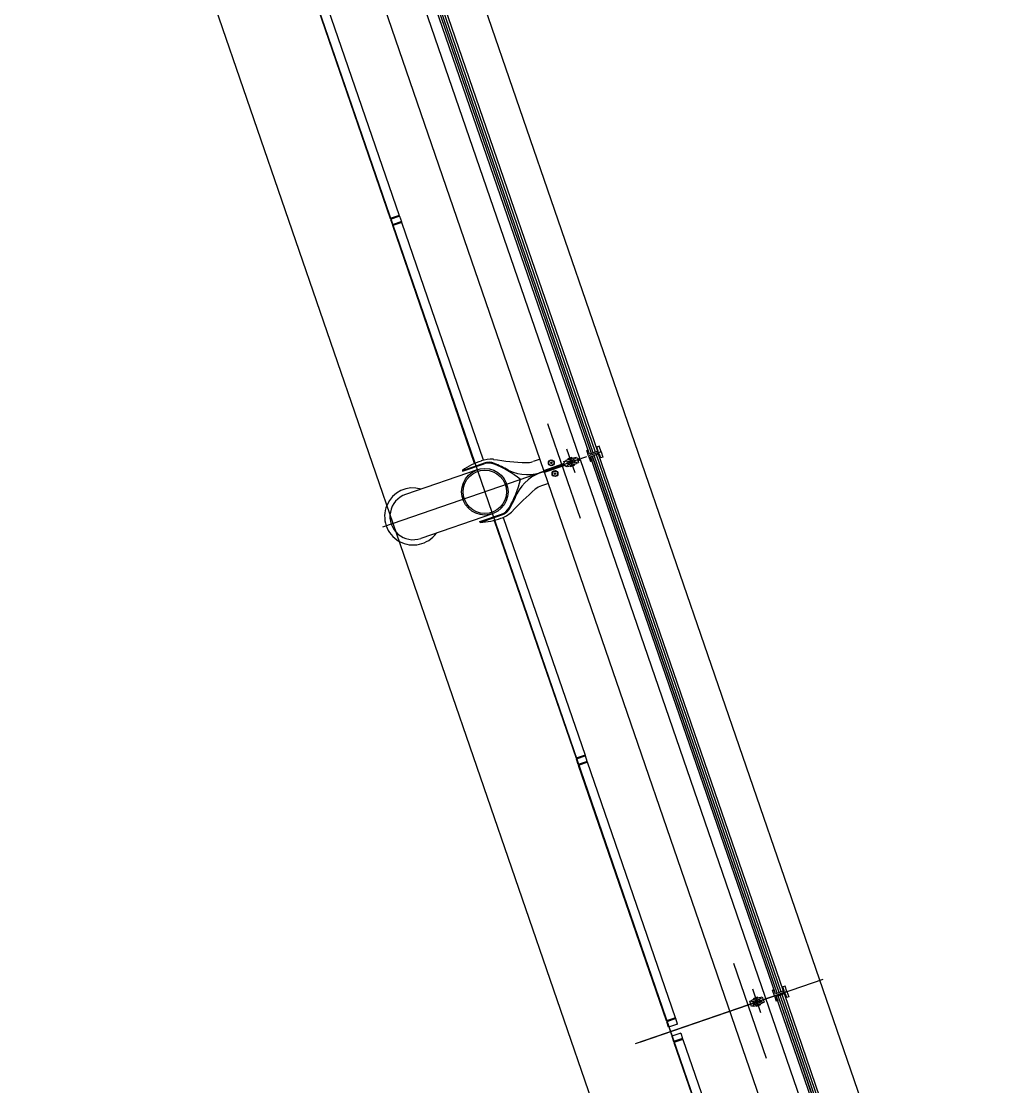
# Model space of a CAD drawing. Extents: x 809487 to 809680, y 818779 to 819225.
# Drawn here: x 809557.28 to 809562.45, y 819125.16 to 819130.76 of the extents above; entities that cross this region are included whole.
import ezdxf

# ---------------------------------------------------------------- set-up
doc = ezdxf.new("R2010")
doc.units = 0
for name, color, linetype in [('F-RC', 7, 'Continuous'), ('MAJ214__', 7, 'Continuous'), ('MAJ270__', 7, 'Continuous'), ('MAJ292__', 7, 'Continuous')]:
    doc.layers.add(name, color=color, linetype=linetype)

msp = doc.modelspace()

# ---------------------------------------------------------------- linework, layer by layer
at = {"layer": 'F-RC'}
for p, q in [((809558.7551, 819131.0622), (809559.2174, 819129.7196)), ((809558.8024, 819131.0785), (809559.2647, 819129.7359)), ((809559.2647, 819129.7359), (809559.2174, 819129.7196)), ((809559.2663, 819129.7311), (809559.219, 819129.7149)), ((809559.219, 819129.7149), (809559.2288, 819129.6865)), ((809559.2193, 819129.7202), (809559.2209, 819129.7155)), ((809559.2628, 819129.7352), (809559.2644, 819129.7305)), ((809559.2663, 819129.7311), (809559.2761, 819129.7028)), ((809559.2761, 819129.7028), (809559.2288, 819129.6865)), ((809559.2581, 819129.6913), (809559.2304, 819129.6818)), ((809559.6608, 819128.4318), (809559.2304, 819129.6818)), ((809559.2307, 819129.6871), (809559.2323, 819129.6824)), ((809559.2777, 819129.698), (809559.2581, 819129.6913)), ((809559.2742, 819129.7021), (809559.2758, 819129.6974)), ((809559.708, 819128.4485), (809559.2777, 819129.698)), ((809559.8112, 819128.1488), (809560.2414, 819126.8993)), ((809559.7637, 819128.1329), (809560.1941, 819126.883)), ((809560.2218, 819126.8925), (809560.1941, 819126.883)), ((809560.243, 819126.8946), (809560.1958, 819126.8783)), ((809560.2055, 819126.8499), (809560.1958, 819126.8783)), ((809560.1976, 819126.8789), (809560.196, 819126.8837)), ((809560.2528, 819126.8662), (809560.2055, 819126.8499)), ((809560.2544, 819126.8615), (809560.2071, 819126.8452)), ((809560.2414, 819126.8993), (809560.2218, 819126.8925)), ((809560.2411, 819126.8939), (809560.2395, 819126.8987)), ((809560.2528, 819126.8662), (809560.243, 819126.8946)), ((809560.2525, 819126.8608), (809560.2509, 819126.8656)), ((809560.7167, 819125.5188), (809560.2544, 819126.8615)), ((809560.6695, 819125.5026), (809560.2071, 819126.8452)), ((809560.209, 819126.8459), (809560.2074, 819126.8506)), ((809560.7167, 819125.5188), (809560.6695, 819125.5026)), ((809560.7165, 819125.5135), (809560.7148, 819125.5182)), ((809560.7184, 819125.5141), (809560.6711, 819125.4978)), ((809560.6808, 819125.4695), (809560.6711, 819125.4978)), ((809560.673, 819125.4985), (809560.6713, 819125.5032)), ((809560.7281, 819125.4858), (809560.6808, 819125.4695)), ((809560.7281, 819125.4858), (809560.7184, 819125.5141)), ((809560.7444, 819125.4385), (809560.6971, 819125.4222)), ((809560.6971, 819125.4222), (809560.7069, 819125.3938)), ((809560.7542, 819125.4101), (809560.7069, 819125.3938)), ((809560.7558, 819125.4054), (809560.7085, 819125.3891)), ((809560.7444, 819125.4385), (809560.7542, 819125.4101)), ((809560.7523, 819125.4095), (809560.7539, 819125.4047)), ((809560.7558, 819125.4054), (809561.2102, 819124.0857)), ((809560.7085, 819125.3891), (809561.1631, 819124.069)), ((809560.7088, 819125.3945), (809560.7104, 819125.3898))]:
    msp.add_line(p, q, dxfattribs=at)
at = {"layer": 'MAJ214__'}
for p, q in [((809560.2141, 819128.4605), (809558.2624, 819134.1289)), ((809560.2748, 819128.484), (809559.303, 819131.3064)), ((809560.2755, 819128.4843), (809559.3037, 819131.3066)), ((809560.285, 819128.4875), (809559.3132, 819131.3099)), ((809560.2963, 819128.4914), (809559.3245, 819131.3138)), ((809560.025, 819128.3954), (809560.1338, 819128.4328)), ((809560.1305, 819128.4423), (809560.1409, 819128.4458)), ((809560.1338, 819128.4328), (809560.1305, 819128.4423)), ((809560.1852, 819128.4624), (809560.1412, 819128.4473)), ((809560.1426, 819128.4398), (809560.1502, 819128.4424)), ((809560.1559, 819128.4259), (809560.1483, 819128.4233)), ((809560.1503, 819128.4425), (809560.1811, 819128.4531)), ((809560.151, 819128.4549), (809560.1728, 819128.4624)), ((809560.1516, 819128.4561), (809560.151, 819128.4549)), ((809560.151, 819128.4549), (809560.152, 819128.452)), ((809560.1715, 819128.463), (809560.1516, 819128.4561)), ((809560.152, 819128.452), (809560.1737, 819128.4595)), ((809560.1544, 819128.4529), (809560.154, 819128.4522)), ((809560.1542, 819128.4517), (809560.154, 819128.4522)), ((809560.156, 819128.4259), (809560.1868, 819128.4365)), ((809560.185, 819128.4269), (809560.1632, 819128.4194)), ((809560.1714, 819128.4587), (809560.172, 819128.4584)), ((809560.1715, 819128.463), (809560.1728, 819128.4624)), ((809560.1722, 819128.4579), (809560.172, 819128.4584)), ((809560.1728, 819128.4624), (809560.1737, 819128.4595)), ((809560.1887, 819128.4557), (809560.1811, 819128.4531)), ((809560.1831, 819128.4263), (809560.1828, 819128.4272)), ((809560.185, 819128.4269), (809560.1859, 819128.4241)), ((809560.1863, 819128.4615), (809560.1967, 819128.465)), ((809560.196, 819128.4331), (809560.2064, 819128.4367)), ((809560.1967, 819128.465), (809560.1999, 819128.4556)), ((809560.1999, 819128.4556), (809560.2141, 819128.4605)), ((809560.2032, 819128.4461), (809560.2174, 819128.451)), ((809560.2032, 819128.4461), (809560.2064, 819128.4367)), ((809562.1692, 819122.7826), (809560.2174, 819128.451)), ((809561.2515, 819125.6475), (809560.2797, 819128.4698)), ((809561.2522, 819125.6477), (809560.2804, 819128.4701)), ((809561.2617, 819125.651), (809560.2899, 819128.4733)), ((809561.273, 819125.6549), (809560.3012, 819128.4772)), ((809560.0283, 819128.3859), (809560.137, 819128.4234)), ((809560.1403, 819128.4139), (809560.137, 819128.4234)), ((809560.1507, 819128.4175), (809560.1403, 819128.4139)), ((809560.1632, 819128.4194), (809560.1642, 819128.4166)), ((809560.1859, 819128.4241), (809560.1642, 819128.4166)), ((809560.1655, 819128.416), (809560.1642, 819128.4166)), ((809560.1651, 819128.4201), (809560.1648, 819128.421)), ((809560.1655, 819128.416), (809560.1853, 819128.4228)), ((809560.1853, 819128.4228), (809560.1859, 819128.4241)), ((809561.1482, 819125.6264), (809561.1283, 819125.6196)), ((809561.1482, 819125.6264), (809561.1495, 819125.6258)), ((809561.163, 819125.6249), (809561.1734, 819125.6285)), ((809561.1734, 819125.6285), (809561.1831, 819125.6001)), ((809562.2282, 819122.8109), (809561.2564, 819125.6333)), ((809562.2289, 819122.8112), (809561.2571, 819125.6335)), ((809562.2384, 819122.8144), (809561.2666, 819125.6368)), ((809562.2497, 819122.8183), (809561.2779, 819125.6407)), ((809561.1072, 819125.6057), (809561.1176, 819125.6093)), ((809561.117, 819125.5773), (809561.1072, 819125.6057)), ((809561.1274, 819125.5809), (809561.117, 819125.5773)), ((809561.1619, 819125.6259), (809561.1179, 819125.6107)), ((809561.1193, 819125.6033), (809561.1269, 819125.6059)), ((809561.1326, 819125.5893), (809561.125, 819125.5867)), ((809561.127, 819125.6059), (809561.1578, 819125.6165)), ((809561.1277, 819125.6183), (809561.1495, 819125.6258)), ((809561.1283, 819125.6196), (809561.1277, 819125.6183)), ((809561.1277, 819125.6183), (809561.1287, 819125.6155)), ((809561.1287, 819125.6155), (809561.1504, 819125.623)), ((809561.1311, 819125.6163), (809561.1307, 819125.6157)), ((809561.1309, 819125.6152), (809561.1307, 819125.6157)), ((809561.1327, 819125.5894), (809561.1635, 819125.6)), ((809561.1617, 819125.5904), (809561.1399, 819125.5829)), ((809561.1399, 819125.5829), (809561.1409, 819125.58)), ((809561.1626, 819125.5875), (809561.1409, 819125.58)), ((809561.1422, 819125.5794), (809561.1409, 819125.58)), ((809561.1418, 819125.5835), (809561.1415, 819125.5845)), ((809561.1422, 819125.5794), (809561.162, 819125.5862)), ((809561.1481, 819125.6222), (809561.1487, 819125.6218)), ((809561.1489, 819125.6214), (809561.1487, 819125.6218)), ((809561.1495, 819125.6258), (809561.1504, 819125.623)), ((809561.1654, 819125.6191), (809561.1578, 819125.6165)), ((809561.1598, 819125.5897), (809561.1595, 819125.5906)), ((809561.1617, 819125.5904), (809561.1626, 819125.5875)), ((809561.162, 819125.5862), (809561.1626, 819125.5875)), ((809561.1727, 819125.5965), (809561.1831, 819125.6001))]:
    msp.add_line(p, q, dxfattribs=at)
for points in [[(809559.5966, 819128.395), (809559.7094, 819128.4338)], [(809560.1518, 819128.4165), (809560.1958, 819128.4317)], [(809559.6904, 819128.1225), (809559.8032, 819128.1613)], [(809561.1285, 819125.58), (809561.1725, 819125.5951)]]:
    msp.add_lwpolyline(points, dxfattribs=at)
for centre, radius in [((809560.0642, 819128.4353), 0.0155), ((809560.0642, 819128.4353), 0.0135), ((809560.0642, 819128.4353), 0.0042), ((809560.1685, 819128.4395), 0.006), ((809560.0837, 819128.3786), 0.0155), ((809560.0837, 819128.3786), 0.0135), ((809560.0837, 819128.3786), 0.0042), ((809561.1452, 819125.6029), 0.006)]:
    msp.add_circle(centre, radius, dxfattribs=at)
for centre, radius, start, end in [((809559.7352, 819128.3589), 0.0792, 68.0376, 109), ((809559.5528, 819127.9065), 0.567, 59.8959, 68.0376), ((809560.1685, 819128.4395), 0.0095, 146.6949, 251.3051), ((809560.1685, 819128.4395), 0.0109, 101.1265, 116.8735), ((809560.1685, 819128.4395), 0.0109, 281.1265, 296.8735), ((809560.1685, 819128.4395), 0.0095, 325.1826, 72.8174), ((809559.8472, 819128.4143), 0.02, 239.8959, 251.3246), ((809559.9391, 819128.604), 0.2307, 244.7688, 292.3227), ((809560.0891, 819128.1686), 0.2307, 105.6773, 153.2312), ((809560.0891, 819128.1686), 0.2307, 105.6773, 112.3227), ((809559.9391, 819128.604), 0.2307, 285.6773, 292.3227), ((809559.3551, 819128.4804), 0.567, 329.9624, 338.1041), ((809559.8998, 819128.2615), 0.02, 146.6754, 158.1041), ((809559.7774, 819128.2362), 0.0792, 289, 329.9624), ((809561.1452, 819125.6029), 0.0095, 146.6949, 251.3051), ((809561.1452, 819125.6029), 0.0109, 101.1265, 116.8735), ((809561.1452, 819125.6029), 0.0109, 281.1265, 296.8735), ((809561.1452, 819125.6029), 0.0095, 325.1826, 72.8174)]:
    msp.add_arc(centre, radius, start, end, dxfattribs=at)
for points, degree in [([(809560.1409, 819128.4465), (809560.1409, 819128.4466), (809560.1409, 819128.4467), (809560.1409, 819128.4468), (809560.1409, 819128.4468), (809560.141, 819128.4469), (809560.141, 819128.4469), (809560.141, 819128.447), (809560.141, 819128.447), (809560.141, 819128.4471), (809560.141, 819128.4471), (809560.1411, 819128.4472), (809560.1411, 819128.4472), (809560.1411, 819128.4472), (809560.1412, 819128.4473), (809560.1412, 819128.4473)], 3), ([(809560.1417, 819128.4404), (809560.1416, 819128.4407), (809560.1416, 819128.441), (809560.1414, 819128.4419), (809560.1413, 819128.4424), (809560.1411, 819128.4436), (809560.141, 819128.4441), (809560.1409, 819128.4453), (809560.1409, 819128.4459), (809560.1409, 819128.4465)], 3), ([(809560.1417, 819128.4404), (809560.1417, 819128.4404), (809560.1418, 819128.4403), (809560.1418, 819128.4403), (809560.1418, 819128.4402), (809560.1418, 819128.4402), (809560.1418, 819128.4402), (809560.1418, 819128.4402)], 3), ([(809560.1426, 819128.4398), (809560.1426, 819128.4398), (809560.1426, 819128.4398), (809560.1425, 819128.4398), (809560.1425, 819128.4398), (809560.1424, 819128.4398), (809560.1424, 819128.4398), (809560.1423, 819128.4398), (809560.1422, 819128.4398), (809560.142, 819128.4399), (809560.142, 819128.4399), (809560.1419, 819128.44), (809560.1418, 819128.4401), (809560.1418, 819128.4402)], 3), ([(809560.1502, 819128.4424), (809560.1502, 819128.4424), (809560.1503, 819128.4425), (809560.1503, 819128.4425)], 2), ([(809560.1502, 819128.4424), (809560.1502, 819128.4424), (809560.1502, 819128.4424), (809560.1502, 819128.4422), (809560.1503, 819128.442), (809560.1504, 819128.4415), (809560.1505, 819128.4411), (809560.1507, 819128.4398), (809560.1508, 819128.4388), (809560.1512, 819128.4365), (809560.1515, 819128.4354), (809560.1523, 819128.433), (809560.1528, 819128.4319), (809560.1537, 819128.4298), (809560.1543, 819128.4289), (809560.155, 819128.4276), (809560.1553, 819128.4271), (809560.1556, 819128.4265), (809560.1557, 819128.4262), (809560.1558, 819128.426), (809560.1558, 819128.4259), (809560.1559, 819128.4259)], 3), ([(809560.156, 819128.4259), (809560.156, 819128.4259), (809560.1559, 819128.4259), (809560.1559, 819128.4259)], 2), ([(809560.156, 819128.4259), (809560.156, 819128.4259), (809560.1559, 819128.4259), (809560.1559, 819128.4259)], 2), ([(809560.1614, 819128.446), (809560.1614, 819128.446), (809560.1614, 819128.446), (809560.1613, 819128.4459), (809560.1613, 819128.4458), (809560.1611, 819128.4456), (809560.161, 819128.4454), (809560.1608, 819128.445), (809560.1606, 819128.4449), (809560.1605, 819128.4447)], 3), ([(809560.1635, 819128.4492), (809560.1624, 819128.4475), (809560.1614, 819128.446)], 2), ([(809560.1654, 819128.4305), (809560.1656, 819128.4304), (809560.1658, 819128.4303), (809560.1662, 819128.4302), (809560.1664, 819128.4301), (809560.1667, 819128.4301), (809560.1668, 819128.43), (809560.1669, 819128.43), (809560.1669, 819128.43), (809560.1669, 819128.43)], 3), ([(809560.17, 819128.449), (809560.1683, 819128.4496), (809560.1664, 819128.4502)], 2), ([(809560.1669, 819128.43), (809560.1686, 819128.4294), (809560.1706, 819128.4287)], 2), ([(809560.1715, 819128.4485), (809560.1713, 819128.4485), (809560.1711, 819128.4486), (809560.1707, 819128.4487), (809560.1705, 819128.4488), (809560.1703, 819128.4489), (809560.1702, 819128.4489), (809560.1701, 819128.449), (809560.1701, 819128.449), (809560.17, 819128.449)], 3), ([(809560.1734, 819128.4297), (809560.1746, 819128.4314), (809560.1756, 819128.433)], 2), ([(809560.1756, 819128.433), (809560.1756, 819128.433), (809560.1756, 819128.433), (809560.1756, 819128.4331), (809560.1757, 819128.4332), (809560.1758, 819128.4334), (809560.176, 819128.4336), (809560.1762, 819128.4339), (809560.1763, 819128.4341), (809560.1764, 819128.4343)], 3), ([(809560.1868, 819128.4365), (809560.1868, 819128.4365), (809560.1868, 819128.4366), (809560.1867, 819128.4367), (809560.1867, 819128.4369), (809560.1865, 819128.4375), (809560.1865, 819128.4379), (809560.1863, 819128.4391), (809560.1862, 819128.4401), (809560.1857, 819128.4424), (809560.1854, 819128.4436), (809560.1847, 819128.4459), (809560.1842, 819128.447), (809560.1832, 819128.4491), (809560.1827, 819128.45), (809560.1819, 819128.4513), (809560.1817, 819128.4518), (809560.1813, 819128.4525), (809560.1812, 819128.4527), (809560.1811, 819128.453), (809560.1811, 819128.453), (809560.1811, 819128.4531)], 3), ([(809560.1852, 819128.4624), (809560.1852, 819128.4624), (809560.1852, 819128.4624), (809560.1853, 819128.4624), (809560.1854, 819128.4624), (809560.1854, 819128.4624), (809560.1855, 819128.4624), (809560.1855, 819128.4623), (809560.1856, 819128.4623), (809560.1856, 819128.4623), (809560.1856, 819128.4622), (809560.1857, 819128.4622), (809560.1857, 819128.4622), (809560.1858, 819128.4621), (809560.1858, 819128.462), (809560.1859, 819128.462)], 3), ([(809560.1859, 819128.462), (809560.1862, 819128.4615), (809560.1866, 819128.461), (809560.1872, 819128.4601), (809560.1876, 819128.4596), (809560.1881, 819128.4586), (809560.1884, 819128.4581), (809560.1887, 819128.4573), (809560.1889, 819128.457), (809560.189, 819128.4566)], 3), ([(809560.1944, 819128.4391), (809560.1937, 819128.4389), (809560.1931, 819128.4387), (809560.1915, 819128.4382), (809560.1906, 819128.4378), (809560.189, 819128.4373), (809560.1884, 819128.4371), (809560.1875, 819128.4368), (809560.1871, 819128.4366), (809560.1868, 819128.4365)], 3), ([(809560.1944, 819128.4391), (809560.1935, 819128.4388), (809560.1926, 819128.4385), (809560.1918, 819128.4382), (809560.1905, 819128.4378), (809560.1892, 819128.4374), (809560.1879, 819128.4369), (809560.1876, 819128.4368), (809560.1872, 819128.4367), (809560.1868, 819128.4365)], 3), ([(809560.1891, 819128.4565), (809560.1891, 819128.4564), (809560.1891, 819128.4564), (809560.1891, 819128.4563), (809560.1891, 819128.4562), (809560.1891, 819128.4561), (809560.189, 819128.456), (809560.189, 819128.4559), (809560.1889, 819128.4558), (809560.1888, 819128.4557), (809560.1888, 819128.4557), (809560.1887, 819128.4557), (809560.1887, 819128.4557), (809560.1887, 819128.4557)], 3), ([(809560.1891, 819128.4565), (809560.1891, 819128.4565), (809560.1891, 819128.4565), (809560.189, 819128.4565), (809560.189, 819128.4565), (809560.189, 819128.4566), (809560.189, 819128.4566), (809560.189, 819128.4566)], 3), ([(809560.1944, 819128.4391), (809560.1944, 819128.4391), (809560.1944, 819128.4391), (809560.1944, 819128.4392), (809560.1945, 819128.4392), (809560.1945, 819128.4392), (809560.1946, 819128.4392), (809560.1947, 819128.4392), (809560.1948, 819128.4391), (809560.1949, 819128.4391), (809560.195, 819128.439), (809560.1951, 819128.4389), (809560.1951, 819128.4388), (809560.1952, 819128.4388)], 3), ([(809560.1952, 819128.4386), (809560.1952, 819128.4386), (809560.1952, 819128.4386), (809560.1952, 819128.4387), (809560.1952, 819128.4387), (809560.1952, 819128.4387), (809560.1952, 819128.4388), (809560.1952, 819128.4388)], 3), ([(809560.1952, 819128.4386), (809560.1953, 819128.4382), (809560.1954, 819128.4379), (809560.1956, 819128.437), (809560.1957, 819128.4365), (809560.1959, 819128.4354), (809560.1959, 819128.4348), (809560.196, 819128.4336), (809560.196, 819128.433), (809560.196, 819128.4324)], 3), ([(809560.196, 819128.4324), (809560.196, 819128.4324), (809560.196, 819128.4323), (809560.196, 819128.4322), (809560.196, 819128.4321), (809560.196, 819128.4321), (809560.196, 819128.432), (809560.196, 819128.432), (809560.196, 819128.4319), (809560.1959, 819128.4319), (809560.1959, 819128.4319), (809560.1959, 819128.4318), (809560.1959, 819128.4318), (809560.1958, 819128.4317), (809560.1958, 819128.4317), (809560.1958, 819128.4317)], 3), ([(809560.1479, 819128.4225), (809560.1479, 819128.4225), (809560.1479, 819128.4226), (809560.1479, 819128.4227), (809560.1479, 819128.4227), (809560.1479, 819128.4229), (809560.1479, 819128.423), (809560.148, 819128.4231), (809560.148, 819128.4231), (809560.1481, 819128.4232), (809560.1482, 819128.4232), (809560.1483, 819128.4233), (809560.1483, 819128.4233), (809560.1483, 819128.4233)], 3), ([(809560.1479, 819128.4225), (809560.1479, 819128.4225), (809560.1479, 819128.4225), (809560.1479, 819128.4224), (809560.1479, 819128.4224), (809560.1479, 819128.4224), (809560.148, 819128.4223), (809560.148, 819128.4223)], 3), ([(809560.1511, 819128.4169), (809560.1507, 819128.4174), (809560.1504, 819128.4179), (809560.1497, 819128.4189), (809560.1494, 819128.4194), (809560.1489, 819128.4204), (809560.1486, 819128.4209), (809560.1482, 819128.4217), (809560.1481, 819128.422), (809560.148, 819128.4223)], 3), ([(809560.1518, 819128.4165), (809560.1518, 819128.4165), (809560.1517, 819128.4165), (809560.1516, 819128.4165), (809560.1516, 819128.4165), (809560.1515, 819128.4166), (809560.1515, 819128.4166), (809560.1514, 819128.4166), (809560.1514, 819128.4167), (809560.1513, 819128.4167), (809560.1513, 819128.4167), (809560.1513, 819128.4168), (809560.1512, 819128.4168), (809560.1512, 819128.4169), (809560.1511, 819128.4169), (809560.1511, 819128.4169)], 3), ([(809561.1176, 819125.61), (809561.1176, 819125.61), (809561.1176, 819125.6101), (809561.1176, 819125.6102), (809561.1176, 819125.6102), (809561.1177, 819125.6103), (809561.1177, 819125.6104), (809561.1177, 819125.6104), (809561.1177, 819125.6105), (809561.1177, 819125.6105), (809561.1177, 819125.6105), (809561.1178, 819125.6106), (809561.1178, 819125.6106), (809561.1179, 819125.6107), (809561.1179, 819125.6107), (809561.1179, 819125.6107)], 3), ([(809561.1184, 819125.6038), (809561.1184, 819125.6041), (809561.1183, 819125.6045), (809561.1181, 819125.6053), (809561.118, 819125.6059), (809561.1178, 819125.607), (809561.1177, 819125.6076), (809561.1176, 819125.6088), (809561.1176, 819125.6094), (809561.1176, 819125.61)], 3), ([(809561.1184, 819125.6038), (809561.1185, 819125.6038), (809561.1185, 819125.6038), (809561.1185, 819125.6037), (809561.1185, 819125.6037), (809561.1185, 819125.6037), (809561.1185, 819125.6036), (809561.1185, 819125.6036)], 3), ([(809561.1193, 819125.6033), (809561.1193, 819125.6033), (809561.1193, 819125.6033), (809561.1192, 819125.6032), (809561.1192, 819125.6032), (809561.1191, 819125.6032), (809561.1191, 819125.6032), (809561.119, 819125.6032), (809561.1189, 819125.6032), (809561.1187, 819125.6033), (809561.1187, 819125.6034), (809561.1186, 819125.6035), (809561.1185, 819125.6035), (809561.1185, 819125.6036)], 3), ([(809561.1246, 819125.5859), (809561.1246, 819125.586), (809561.1246, 819125.586), (809561.1246, 819125.5861), (809561.1246, 819125.5862), (809561.1246, 819125.5863), (809561.1246, 819125.5864), (809561.1247, 819125.5865), (809561.1248, 819125.5866), (809561.1249, 819125.5867), (809561.1249, 819125.5867), (809561.125, 819125.5867), (809561.125, 819125.5867), (809561.125, 819125.5867)], 3), ([(809561.1246, 819125.5859), (809561.1246, 819125.5859), (809561.1246, 819125.5859), (809561.1246, 819125.5859), (809561.1246, 819125.5859), (809561.1247, 819125.5858), (809561.1247, 819125.5858), (809561.1247, 819125.5857)], 3), ([(809561.1278, 819125.5804), (809561.1274, 819125.5809), (809561.1271, 819125.5814), (809561.1264, 819125.5823), (809561.1261, 819125.5828), (809561.1256, 819125.5838), (809561.1253, 819125.5843), (809561.1249, 819125.5851), (809561.1248, 819125.5854), (809561.1247, 819125.5857)], 3), ([(809561.1269, 819125.6059), (809561.1269, 819125.6059), (809561.1269, 819125.6058), (809561.1269, 819125.6057), (809561.127, 819125.6055), (809561.1271, 819125.6049), (809561.1272, 819125.6045), (809561.1274, 819125.6033), (809561.1275, 819125.6023), (809561.1279, 819125.6), (809561.1282, 819125.5988), (809561.129, 819125.5965), (809561.1295, 819125.5954), (809561.1305, 819125.5933), (809561.131, 819125.5924), (809561.1317, 819125.591), (809561.132, 819125.5906), (809561.1323, 819125.5899), (809561.1324, 819125.5897), (809561.1325, 819125.5894), (809561.1326, 819125.5894), (809561.1326, 819125.5893)], 3), ([(809561.1269, 819125.6059), (809561.1269, 819125.6059), (809561.127, 819125.6059), (809561.127, 819125.6059)], 2), ([(809561.1285, 819125.58), (809561.1285, 819125.58), (809561.1284, 819125.58), (809561.1283, 819125.58), (809561.1283, 819125.58), (809561.1282, 819125.58), (809561.1282, 819125.58), (809561.1281, 819125.5801), (809561.1281, 819125.5801), (809561.1281, 819125.5801), (809561.128, 819125.5802), (809561.128, 819125.5802), (809561.1279, 819125.5802), (809561.1279, 819125.5803), (809561.1278, 819125.5803), (809561.1278, 819125.5804)], 3), ([(809561.1327, 819125.5894), (809561.1327, 819125.5894), (809561.1326, 819125.5893), (809561.1326, 819125.5893)], 2), ([(809561.1327, 819125.5894), (809561.1327, 819125.5894), (809561.1326, 819125.5893), (809561.1326, 819125.5893)], 2), ([(809561.1381, 819125.6094), (809561.1381, 819125.6094), (809561.1381, 819125.6094), (809561.138, 819125.6093), (809561.138, 819125.6092), (809561.1378, 819125.609), (809561.1377, 819125.6088), (809561.1375, 819125.6085), (809561.1374, 819125.6083), (809561.1372, 819125.6081)], 3), ([(809561.1402, 819125.6127), (809561.1391, 819125.611), (809561.1381, 819125.6094)], 2), ([(809561.1421, 819125.5939), (809561.1423, 819125.5939), (809561.1425, 819125.5938), (809561.1429, 819125.5936), (809561.1431, 819125.5936), (809561.1434, 819125.5935), (809561.1435, 819125.5935), (809561.1436, 819125.5934), (809561.1436, 819125.5934), (809561.1436, 819125.5934)], 3), ([(809561.1467, 819125.6124), (809561.145, 819125.613), (809561.1431, 819125.6137)], 2), ([(809561.1436, 819125.5934), (809561.1453, 819125.5928), (809561.1473, 819125.5922)], 2), ([(809561.1482, 819125.6119), (809561.148, 819125.612), (809561.1478, 819125.6121), (809561.1474, 819125.6122), (809561.1472, 819125.6123), (809561.147, 819125.6123), (809561.1469, 819125.6124), (809561.1468, 819125.6124), (809561.1468, 819125.6124), (809561.1467, 819125.6124)], 3), ([(809561.1501, 819125.5932), (809561.1513, 819125.5949), (809561.1523, 819125.5964)], 2), ([(809561.1523, 819125.5964), (809561.1523, 819125.5964), (809561.1523, 819125.5964), (809561.1523, 819125.5965), (809561.1524, 819125.5966), (809561.1525, 819125.5968), (809561.1527, 819125.597), (809561.1529, 819125.5974), (809561.153, 819125.5975), (809561.1531, 819125.5977)], 3), ([(809561.1635, 819125.6), (809561.1635, 819125.6), (809561.1635, 819125.6), (809561.1634, 819125.6001), (809561.1634, 819125.6004), (809561.1632, 819125.6009), (809561.1632, 819125.6013), (809561.163, 819125.6026), (809561.1629, 819125.6036), (809561.1624, 819125.6058), (809561.1621, 819125.607), (809561.1614, 819125.6094), (809561.1609, 819125.6105), (809561.1599, 819125.6126), (809561.1594, 819125.6135), (809561.1587, 819125.6148), (809561.1584, 819125.6153), (809561.158, 819125.6159), (809561.1579, 819125.6161), (809561.1578, 819125.6164), (809561.1578, 819125.6165), (809561.1578, 819125.6165)], 3), ([(809561.1619, 819125.6259), (809561.1619, 819125.6259), (809561.1619, 819125.6259), (809561.162, 819125.6259), (809561.1621, 819125.6258), (809561.1621, 819125.6258), (809561.1622, 819125.6258), (809561.1622, 819125.6258), (809561.1623, 819125.6257), (809561.1623, 819125.6257), (809561.1623, 819125.6257), (809561.1624, 819125.6256), (809561.1624, 819125.6256), (809561.1625, 819125.6255), (809561.1625, 819125.6255), (809561.1626, 819125.6255)], 3), ([(809561.1626, 819125.6255), (809561.1629, 819125.625), (809561.1633, 819125.6245), (809561.164, 819125.6235), (809561.1643, 819125.623), (809561.1648, 819125.622), (809561.1651, 819125.6215), (809561.1654, 819125.6207), (809561.1656, 819125.6204), (809561.1657, 819125.6201)], 3), ([(809561.1711, 819125.6026), (809561.1704, 819125.6024), (809561.1698, 819125.6021), (809561.1682, 819125.6016), (809561.1673, 819125.6013), (809561.1657, 819125.6007), (809561.1651, 819125.6005), (809561.1642, 819125.6002), (809561.1638, 819125.6001), (809561.1635, 819125.6)], 3), ([(809561.1711, 819125.6026), (809561.1702, 819125.6023), (809561.1693, 819125.602), (809561.1685, 819125.6017), (809561.1672, 819125.6012), (809561.1659, 819125.6008), (809561.1646, 819125.6004), (809561.1643, 819125.6002), (809561.1639, 819125.6001), (809561.1635, 819125.6)], 3), ([(809561.1658, 819125.6199), (809561.1658, 819125.6199), (809561.1658, 819125.6198), (809561.1658, 819125.6197), (809561.1658, 819125.6197), (809561.1658, 819125.6195), (809561.1657, 819125.6194), (809561.1657, 819125.6193), (809561.1656, 819125.6193), (809561.1655, 819125.6192), (809561.1655, 819125.6192), (809561.1654, 819125.6191), (809561.1654, 819125.6191), (809561.1654, 819125.6191)], 3), ([(809561.1658, 819125.6199), (809561.1658, 819125.6199), (809561.1658, 819125.6199), (809561.1657, 819125.62), (809561.1657, 819125.62), (809561.1657, 819125.62), (809561.1657, 819125.6201), (809561.1657, 819125.6201)], 3), ([(809561.1711, 819125.6026), (809561.1711, 819125.6026), (809561.1711, 819125.6026), (809561.1711, 819125.6026), (809561.1712, 819125.6026), (809561.1713, 819125.6026), (809561.1713, 819125.6026), (809561.1714, 819125.6026), (809561.1715, 819125.6026), (809561.1716, 819125.6025), (809561.1717, 819125.6025), (809561.1718, 819125.6024), (809561.1718, 819125.6023), (809561.1719, 819125.6022)], 3), ([(809561.1719, 819125.602), (809561.1719, 819125.602), (809561.1719, 819125.6021), (809561.1719, 819125.6021), (809561.1719, 819125.6021), (809561.1719, 819125.6022), (809561.1719, 819125.6022), (809561.1719, 819125.6022)], 3), ([(809561.1719, 819125.602), (809561.172, 819125.6017), (809561.1721, 819125.6014), (809561.1723, 819125.6005), (809561.1724, 819125.5999), (809561.1726, 819125.5988), (809561.1726, 819125.5983), (809561.1727, 819125.5971), (809561.1728, 819125.5965), (809561.1728, 819125.5959)], 3), ([(809561.1728, 819125.5959), (809561.1728, 819125.5958), (809561.1727, 819125.5957), (809561.1727, 819125.5956), (809561.1727, 819125.5956), (809561.1727, 819125.5955), (809561.1727, 819125.5955), (809561.1727, 819125.5954), (809561.1727, 819125.5954), (809561.1726, 819125.5953), (809561.1726, 819125.5953), (809561.1726, 819125.5952), (809561.1726, 819125.5952), (809561.1725, 819125.5952), (809561.1725, 819125.5951), (809561.1725, 819125.5951)], 3)]:
    msp.add_open_spline(points, degree=degree, dxfattribs=at)
at = {"layer": 'MAJ270__'}
for p, q in [((809557.7613, 819133.9563), (809559.7147, 819128.2832)), ((809557.2779, 819133.7899), (809561.3844, 819121.8636)), ((809560.2181, 819128.1419), (809560.0464, 819128.6405)), ((809560.1448, 819128.5081), (809560.1876, 819128.3839)), ((809560.3079, 819128.4954), (809560.3128, 819128.4812)), ((809559.1787, 819128.0987), (809560.2507, 819128.4678)), ((809559.6551, 819128.4562), (809559.7725, 819128.1153)), ((809559.7147, 819128.2832), (809561.6681, 819122.6101)), ((809561.1948, 819125.3053), (809561.0231, 819125.8039)), ((809560.5344, 819125.3926), (809561.4926, 819125.7225)), ((809561.1215, 819125.6716), (809561.1643, 819125.5473)), ((809561.2846, 819125.6589), (809561.2895, 819125.6447)), ((809560.7535, 819125.2663), (809560.6434, 819125.5859))]:
    msp.add_line(p, q, dxfattribs=at)
msp.add_lwpolyline([(809560.5072, 819125.3832), (809561.2649, 819125.6441)], dxfattribs=at)
for centre in [(809560.3104, 819128.4883), (809561.2871, 819125.6518)]:
    msp.add_circle(centre, 0.003, dxfattribs=at)
at = {"layer": 'MAJ292__'}
for p, q in [((809562.4529, 819122.8803), (809558.546, 819134.2266)), ((809560.025, 819128.3954), (809558.0733, 819134.0638)), ((809560.2654, 819128.4808), (809559.2935, 819131.3031)), ((809560.3079, 819128.4954), (809559.3361, 819131.3178)), ((809560.258, 819128.502), (809560.2507, 819128.4995)), ((809560.2605, 819128.4712), (809560.2507, 819128.4995)), ((809560.2654, 819128.4808), (809560.258, 819128.502)), ((809560.326, 819128.4937), (809560.2605, 819128.4712)), ((809560.326, 819128.4937), (809560.2605, 819128.4712)), ((809560.3112, 819128.4966), (809560.2654, 819128.4808)), ((809560.3161, 819128.4824), (809560.2702, 819128.4666)), ((809560.3162, 819128.5221), (809560.3039, 819128.5178)), ((809560.3113, 819128.4966), (809560.3039, 819128.5178)), ((809560.3161, 819128.4824), (809560.3235, 819128.4611)), ((809560.326, 819128.4937), (809560.3162, 819128.5221)), ((809560.326, 819128.4937), (809560.3358, 819128.4653)), ((809560.2605, 819128.4712), (809560.2702, 819128.4428)), ((809561.2421, 819125.6442), (809560.2702, 819128.4666)), ((809560.2702, 819128.4666), (809560.2776, 819128.4453)), ((809560.2776, 819128.4453), (809560.2702, 819128.4428)), ((809561.2846, 819125.6589), (809560.3129, 819128.4809)), ((809560.3358, 819128.4653), (809560.3235, 819128.4611)), ((809559.6749, 819128.3988), (809559.2982, 819128.2691)), ((809561.9801, 819122.7175), (809560.0283, 819128.3859)), ((809559.7545, 819128.1676), (809559.3778, 819128.0379)), ((809561.2929, 819125.6855), (809561.2806, 819125.6813)), ((809561.3027, 819125.6572), (809561.2929, 819125.6855)), ((809561.2347, 819125.6655), (809561.2274, 819125.663)), ((809561.2372, 819125.6346), (809561.2274, 819125.663)), ((809561.2421, 819125.6442), (809561.2347, 819125.6655)), ((809561.3027, 819125.6572), (809561.2372, 819125.6346)), ((809561.3027, 819125.6572), (809561.2372, 819125.6346)), ((809561.2372, 819125.6346), (809561.247, 819125.6062)), ((809561.2879, 819125.66), (809561.2421, 819125.6442)), ((809561.2928, 819125.6458), (809561.247, 819125.63)), ((809562.2188, 819122.8077), (809561.247, 819125.63)), ((809561.247, 819125.63), (809561.2543, 819125.6088)), ((809561.288, 819125.66), (809561.2806, 819125.6813)), ((809562.2613, 819122.8223), (809561.2895, 819125.6447)), ((809561.2928, 819125.6458), (809561.3002, 819125.6246)), ((809561.3125, 819125.6288), (809561.3002, 819125.6246)), ((809561.3027, 819125.6572), (809561.3125, 819125.6288)), ((809561.2543, 819125.6088), (809561.247, 819125.6062))]:
    msp.add_line(p, q, dxfattribs=at)
for points in [[(809559.5966, 819128.395), (809559.598, 819128.391), (809559.7108, 819128.4298)], [(809560.0047, 819128.4545), (809559.9679, 819128.4418)], [(809560.0487, 819128.3268), (809560.0118, 819128.3141)], [(809559.6904, 819128.1225), (809559.6891, 819128.1265), (809559.8019, 819128.1653)]]:
    msp.add_lwpolyline(points, dxfattribs=at)
for radius in [0.1223, 0.1143]:
    msp.add_circle((809559.7147, 819128.2832), radius, dxfattribs=at)
for centre, radius, start, end in [((809559.7967, 819128.1209), 0.3393, 107.2939, 126.1393), ((809559.7512, 819128.2817), 0.1724, 87.6039, 108.7249), ((809559.7352, 819128.3589), 0.075, 68.0376, 109), ((809559.7575, 819128.4339), 0.02, 80.5742, 87.6039), ((809559.9803, 819129.7757), 1.3402, 260.5742, 267.9216), ((809559.5528, 819127.9065), 0.5628, 51.6321, 68.0376), ((809559.9353, 819128.5363), 0.1, 267.9216, 289), ((809559.3551, 819128.4804), 0.5628, 329.9624, 346.3679), ((809560.0444, 819128.2196), 0.1, 109, 130.0784), ((809559.338, 819128.1535), 0.15, 73.5874, 324.4126), ((809559.338, 819128.1535), 0.1223, 108.9976, 289.0023), ((809560.8429, 819127.2706), 1.3402, 130.0784, 137.4258), ((809559.7425, 819128.3069), 0.1724, 289.2751, 310.3961), ((809559.7774, 819128.2362), 0.075, 289, 329.9624), ((809559.8412, 819128.1909), 0.02, 310.3961, 317.4258), ((809559.6794, 819128.4616), 0.3393, 271.8607, 290.7061)]:
    msp.add_arc(centre, radius, start, end, dxfattribs=at)

doc.saveas('drawing.dxf')
